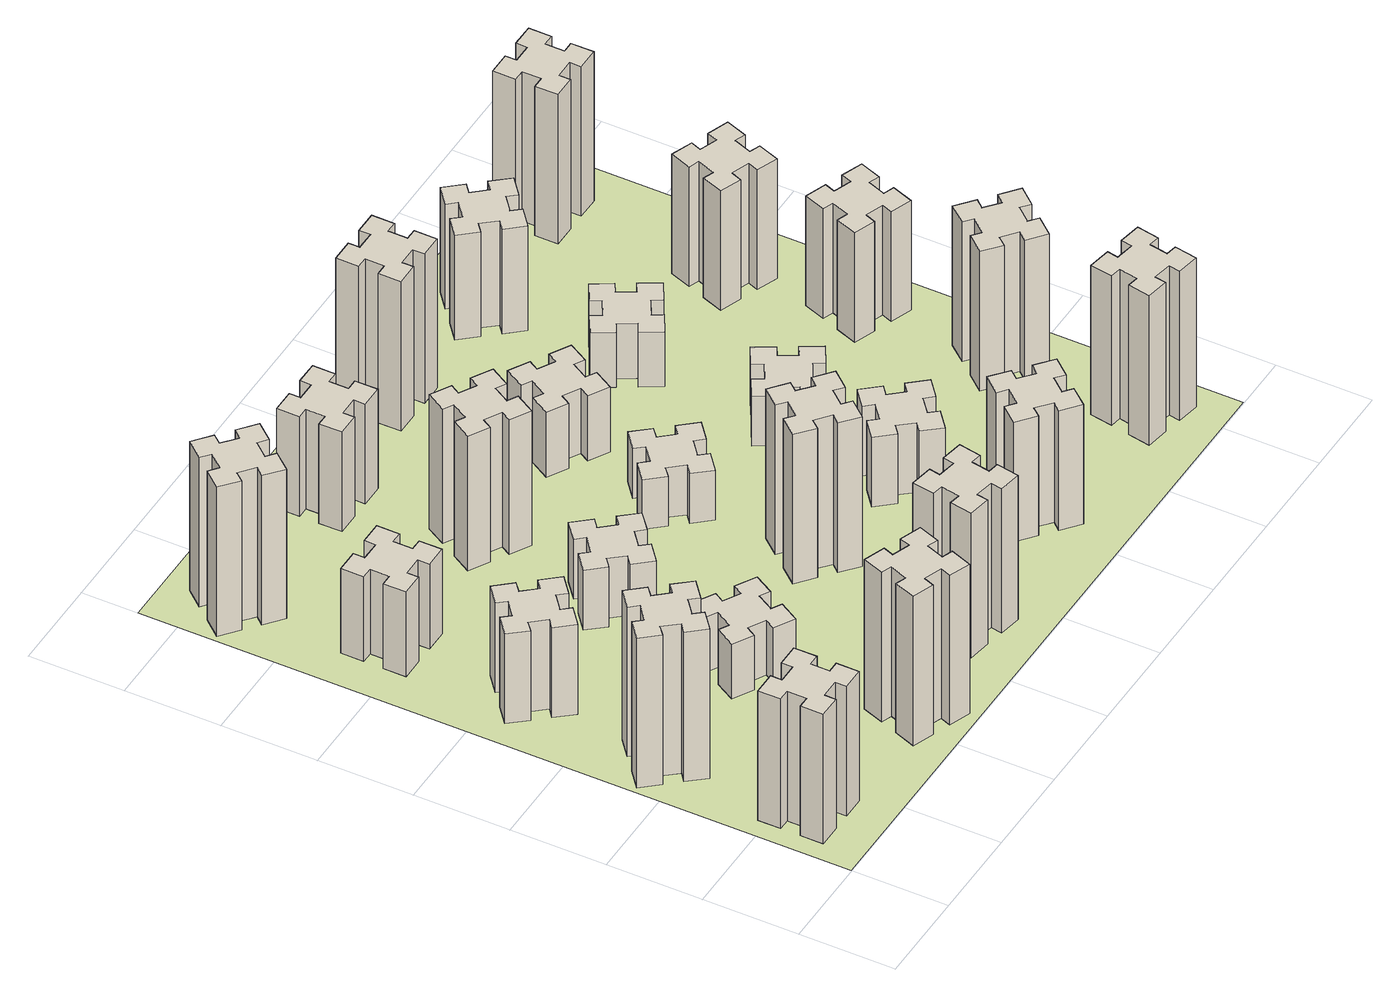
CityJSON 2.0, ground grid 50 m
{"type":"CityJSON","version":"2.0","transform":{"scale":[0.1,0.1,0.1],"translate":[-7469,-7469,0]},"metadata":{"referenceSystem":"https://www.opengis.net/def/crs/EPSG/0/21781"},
"CityObjects":{
"building1":{"type":"Building","attributes":{"class":"1000","function":"1000","usage":"1000","yearOfConstruction":2016,"roofType":"1000","measuredHeight":78,"storeysAboveGround":30,"storeysBelowGround":0},"geometry":[{"type":"Solid","lod":"1","boundaries":[[[[0,1,2,3,4,5,6,7,8,9,10,11,12,13,14,15,16,17,18,19]],[[17,16,20,21]],[[16,15,22,20]],[[15,14,23,22]],[[14,13,24,23]],[[13,12,25,24]],[[12,11,26,25]],[[11,10,27,26]],[[10,9,28,27]],[[9,8,29,28]],[[8,7,30,29]],[[7,6,31,30]],[[6,5,32,31]],[[5,4,33,32]],[[4,3,34,33]],[[3,2,35,34]],[[2,1,36,35]],[[1,0,37,36]],[[0,19,38,37]],[[19,18,39,38]],[[18,17,21,39]],[[24,25,26,27,28,29,30,31,32,33,34,35,36,37,38,39,21,20,22,23]]]]}]},
"building2":{"type":"Building","attributes":{"class":"1000","function":"1000","usage":"1000","yearOfConstruction":2016,"roofType":"1000","measuredHeight":90,"storeysAboveGround":30,"storeysBelowGround":0},"geometry":[{"type":"Solid","lod":"1","boundaries":[[[[40,41,42,43,44,45,46,47,48,49,50,51,52,53,54,55,56,57,58,59]],[[57,56,60,61]],[[56,55,62,60]],[[55,54,63,62]],[[54,53,64,63]],[[53,52,65,64]],[[52,51,66,65]],[[51,50,67,66]],[[50,49,68,67]],[[49,48,69,68]],[[48,47,70,69]],[[47,46,71,70]],[[46,45,72,71]],[[45,44,73,72]],[[44,43,74,73]],[[43,42,75,74]],[[42,41,76,75]],[[41,40,77,76]],[[40,59,78,77]],[[59,58,79,78]],[[58,57,61,79]],[[64,65,66,67,68,69,70,71,72,73,74,75,76,77,78,79,61,60,62,63]]]]}]},
"building3":{"type":"Building","attributes":{"class":"1000","function":"1000","usage":"1000","yearOfConstruction":2016,"roofType":"1000","measuredHeight":54,"storeysAboveGround":30,"storeysBelowGround":0},"geometry":[{"type":"Solid","lod":"1","boundaries":[[[[80,81,82,83,84,85,86,87,88,89,90,91,92,93,94,95,96,97,98,99]],[[97,96,100,101]],[[96,95,102,100]],[[95,94,103,102]],[[94,93,104,103]],[[93,92,105,104]],[[92,91,106,105]],[[91,90,107,106]],[[90,89,108,107]],[[89,88,109,108]],[[88,87,110,109]],[[87,86,111,110]],[[86,85,112,111]],[[85,84,113,112]],[[84,83,114,113]],[[83,82,115,114]],[[82,81,116,115]],[[81,80,117,116]],[[80,99,118,117]],[[99,98,119,118]],[[98,97,101,119]],[[104,105,106,107,108,109,110,111,112,113,114,115,116,117,118,119,101,100,102,103]]]]}]},
"building4":{"type":"Building","attributes":{"class":"1000","function":"1000","usage":"1000","yearOfConstruction":2016,"roofType":"1000","measuredHeight":51,"storeysAboveGround":30,"storeysBelowGround":0},"geometry":[{"type":"Solid","lod":"1","boundaries":[[[[120,121,122,123,124,125,126,127,128,129,130,131,132,133,134,135,136,137,138,139]],[[137,136,140,141]],[[136,135,142,140]],[[135,134,143,142]],[[134,133,144,143]],[[133,132,145,144]],[[132,131,146,145]],[[131,130,147,146]],[[130,129,148,147]],[[129,128,149,148]],[[128,127,150,149]],[[127,126,151,150]],[[126,125,152,151]],[[125,124,153,152]],[[124,123,154,153]],[[123,122,155,154]],[[122,121,156,155]],[[121,120,157,156]],[[120,139,158,157]],[[139,138,159,158]],[[138,137,141,159]],[[144,145,146,147,148,149,150,151,152,153,154,155,156,157,158,159,141,140,142,143]]]]}]},
"building5":{"type":"Building","attributes":{"class":"1000","function":"1000","usage":"1000","yearOfConstruction":2016,"roofType":"1000","measuredHeight":90,"storeysAboveGround":30,"storeysBelowGround":0},"geometry":[{"type":"Solid","lod":"1","boundaries":[[[[160,161,162,163,164,165,166,167,168,169,170,171,172,173,174,175,176,177,178,179]],[[177,176,180,181]],[[176,175,182,180]],[[175,174,183,182]],[[174,173,184,183]],[[173,172,185,184]],[[172,171,186,185]],[[171,170,187,186]],[[170,169,188,187]],[[169,168,189,188]],[[168,167,190,189]],[[167,166,191,190]],[[166,165,192,191]],[[165,164,193,192]],[[164,163,194,193]],[[163,162,195,194]],[[162,161,196,195]],[[161,160,197,196]],[[160,179,198,197]],[[179,178,199,198]],[[178,177,181,199]],[[184,185,186,187,188,189,190,191,192,193,194,195,196,197,198,199,181,180,182,183]]]]}]},
"building6":{"type":"Building","attributes":{"class":"1000","function":"1000","usage":"1000","yearOfConstruction":2016,"roofType":"1000","measuredHeight":90,"storeysAboveGround":30,"storeysBelowGround":0},"geometry":[{"type":"Solid","lod":"1","boundaries":[[[[200,201,202,203,204,205,206,207,208,209,210,211,212,213,214,215,216,217,218,219]],[[217,216,220,221]],[[216,215,222,220]],[[215,214,223,222]],[[214,213,224,223]],[[213,212,225,224]],[[212,211,226,225]],[[211,210,227,226]],[[210,209,228,227]],[[209,208,229,228]],[[208,207,230,229]],[[207,206,231,230]],[[206,205,232,231]],[[205,204,233,232]],[[204,203,234,233]],[[203,202,235,234]],[[202,201,236,235]],[[201,200,237,236]],[[200,219,238,237]],[[219,218,239,238]],[[218,217,221,239]],[[224,225,226,227,228,229,230,231,232,233,234,235,236,237,238,239,221,220,222,223]]]]}]},
"building7":{"type":"Building","attributes":{"class":"1000","function":"1000","usage":"1000","yearOfConstruction":2016,"roofType":"1000","measuredHeight":33,"storeysAboveGround":30,"storeysBelowGround":0},"geometry":[{"type":"Solid","lod":"1","boundaries":[[[[240,241,242,243,244,245,246,247,248,249,250,251,252,253,254,255,256,257,258,259]],[[257,256,260,261]],[[256,255,262,260]],[[255,254,263,262]],[[254,253,264,263]],[[253,252,265,264]],[[252,251,266,265]],[[251,250,267,266]],[[250,249,268,267]],[[249,248,269,268]],[[248,247,270,269]],[[247,246,271,270]],[[246,245,272,271]],[[245,244,273,272]],[[244,243,274,273]],[[243,242,275,274]],[[242,241,276,275]],[[241,240,277,276]],[[240,259,278,277]],[[259,258,279,278]],[[258,257,261,279]],[[264,265,266,267,268,269,270,271,272,273,274,275,276,277,278,279,261,260,262,263]]]]}]},
"building8":{"type":"Building","attributes":{"class":"1000","function":"1000","usage":"1000","yearOfConstruction":2016,"roofType":"1000","measuredHeight":36,"storeysAboveGround":30,"storeysBelowGround":0},"geometry":[{"type":"Solid","lod":"1","boundaries":[[[[280,281,282,283,284,285,286,287,288,289,290,291,292,293,294,295,296,297,298,299]],[[297,296,300,301]],[[296,295,302,300]],[[295,294,303,302]],[[294,293,304,303]],[[293,292,305,304]],[[292,291,306,305]],[[291,290,307,306]],[[290,289,308,307]],[[289,288,309,308]],[[288,287,310,309]],[[287,286,311,310]],[[286,285,312,311]],[[285,284,313,312]],[[284,283,314,313]],[[283,282,315,314]],[[282,281,316,315]],[[281,280,317,316]],[[280,299,318,317]],[[299,298,319,318]],[[298,297,301,319]],[[304,305,306,307,308,309,310,311,312,313,314,315,316,317,318,319,301,300,302,303]]]]}]},
"building9":{"type":"Building","attributes":{"class":"1000","function":"1000","usage":"1000","yearOfConstruction":2016,"roofType":"1000","measuredHeight":87,"storeysAboveGround":30,"storeysBelowGround":0},"geometry":[{"type":"Solid","lod":"1","boundaries":[[[[320,321,322,323,324,325,326,327,328,329,330,331,332,333,334,335,336,337,338,339]],[[337,336,340,341]],[[336,335,342,340]],[[335,334,343,342]],[[334,333,344,343]],[[333,332,345,344]],[[332,331,346,345]],[[331,330,347,346]],[[330,329,348,347]],[[329,328,349,348]],[[328,327,350,349]],[[327,326,351,350]],[[326,325,352,351]],[[325,324,353,352]],[[324,323,354,353]],[[323,322,355,354]],[[322,321,356,355]],[[321,320,357,356]],[[320,339,358,357]],[[339,338,359,358]],[[338,337,341,359]],[[344,345,346,347,348,349,350,351,352,353,354,355,356,357,358,359,341,340,342,343]]]]}]},
"building10":{"type":"Building","attributes":{"class":"1000","function":"1000","usage":"1000","yearOfConstruction":2016,"roofType":"1000","measuredHeight":81,"storeysAboveGround":30,"storeysBelowGround":0},"geometry":[{"type":"Solid","lod":"1","boundaries":[[[[360,361,362,363,364,365,366,367,368,369,370,371,372,373,374,375,376,377,378,379]],[[377,376,380,381]],[[376,375,382,380]],[[375,374,383,382]],[[374,373,384,383]],[[373,372,385,384]],[[372,371,386,385]],[[371,370,387,386]],[[370,369,388,387]],[[369,368,389,388]],[[368,367,390,389]],[[367,366,391,390]],[[366,365,392,391]],[[365,364,393,392]],[[364,363,394,393]],[[363,362,395,394]],[[362,361,396,395]],[[361,360,397,396]],[[360,379,398,397]],[[379,378,399,398]],[[378,377,381,399]],[[384,385,386,387,388,389,390,391,392,393,394,395,396,397,398,399,381,380,382,383]]]]}]},
"building11":{"type":"Building","attributes":{"class":"1000","function":"1000","usage":"1000","yearOfConstruction":2016,"roofType":"1000","measuredHeight":60,"storeysAboveGround":30,"storeysBelowGround":0},"geometry":[{"type":"Solid","lod":"1","boundaries":[[[[400,401,402,403,404,405,406,407,408,409,410,411,412,413,414,415,416,417,418,419]],[[417,416,420,421]],[[416,415,422,420]],[[415,414,423,422]],[[414,413,424,423]],[[413,412,425,424]],[[412,411,426,425]],[[411,410,427,426]],[[410,409,428,427]],[[409,408,429,428]],[[408,407,430,429]],[[407,406,431,430]],[[406,405,432,431]],[[405,404,433,432]],[[404,403,434,433]],[[403,402,435,434]],[[402,401,436,435]],[[401,400,437,436]],[[400,419,438,437]],[[419,418,439,438]],[[418,417,421,439]],[[424,425,426,427,428,429,430,431,432,433,434,435,436,437,438,439,421,420,422,423]]]]}]},
"building12":{"type":"Building","attributes":{"class":"1000","function":"1000","usage":"1000","yearOfConstruction":2016,"roofType":"1000","measuredHeight":90,"storeysAboveGround":30,"storeysBelowGround":0},"geometry":[{"type":"Solid","lod":"1","boundaries":[[[[440,441,442,443,444,445,446,447,448,449,450,451,452,453,454,455,456,457,458,459]],[[457,456,460,461]],[[456,455,462,460]],[[455,454,463,462]],[[454,453,464,463]],[[453,452,465,464]],[[452,451,466,465]],[[451,450,467,466]],[[450,449,468,467]],[[449,448,469,468]],[[448,447,470,469]],[[447,446,471,470]],[[446,445,472,471]],[[445,444,473,472]],[[444,443,474,473]],[[443,442,475,474]],[[442,441,476,475]],[[441,440,477,476]],[[440,459,478,477]],[[459,458,479,478]],[[458,457,461,479]],[[464,465,466,467,468,469,470,471,472,473,474,475,476,477,478,479,461,460,462,463]]]]}]},
"building13":{"type":"Building","attributes":{"class":"1000","function":"1000","usage":"1000","yearOfConstruction":2016,"roofType":"1000","measuredHeight":30,"storeysAboveGround":30,"storeysBelowGround":0},"geometry":[{"type":"Solid","lod":"1","boundaries":[[[[480,481,482,483,484,485,486,487,488,489,490,491,492,493,494,495,496,497,498,499]],[[497,496,500,501]],[[496,495,502,500]],[[495,494,503,502]],[[494,493,504,503]],[[493,492,505,504]],[[492,491,506,505]],[[491,490,507,506]],[[490,489,508,507]],[[489,488,509,508]],[[488,487,510,509]],[[487,486,511,510]],[[486,485,512,511]],[[485,484,513,512]],[[484,483,514,513]],[[483,482,515,514]],[[482,481,516,515]],[[481,480,517,516]],[[480,499,518,517]],[[499,498,519,518]],[[498,497,501,519]],[[504,505,506,507,508,509,510,511,512,513,514,515,516,517,518,519,501,500,502,503]]]]}]},
"building14":{"type":"Building","attributes":{"class":"1000","function":"1000","usage":"1000","yearOfConstruction":2016,"roofType":"1000","measuredHeight":39,"storeysAboveGround":30,"storeysBelowGround":0},"geometry":[{"type":"Solid","lod":"1","boundaries":[[[[520,521,522,523,524,525,526,527,528,529,530,531,532,533,534,535,536,537,538,539]],[[537,536,540,541]],[[536,535,542,540]],[[535,534,543,542]],[[534,533,544,543]],[[533,532,545,544]],[[532,531,546,545]],[[531,530,547,546]],[[530,529,548,547]],[[529,528,549,548]],[[528,527,550,549]],[[527,526,551,550]],[[526,525,552,551]],[[525,524,553,552]],[[524,523,554,553]],[[523,522,555,554]],[[522,521,556,555]],[[521,520,557,556]],[[520,539,558,557]],[[539,538,559,558]],[[538,537,541,559]],[[544,545,546,547,548,549,550,551,552,553,554,555,556,557,558,559,541,540,542,543]]]]}]},
"building15":{"type":"Building","attributes":{"class":"1000","function":"1000","usage":"1000","yearOfConstruction":2016,"roofType":"1000","measuredHeight":72,"storeysAboveGround":30,"storeysBelowGround":0},"geometry":[{"type":"Solid","lod":"1","boundaries":[[[[560,561,562,563,564,565,566,567,568,569,570,571,572,573,574,575,576,577,578,579]],[[577,576,580,581]],[[576,575,582,580]],[[575,574,583,582]],[[574,573,584,583]],[[573,572,585,584]],[[572,571,586,585]],[[571,570,587,586]],[[570,569,588,587]],[[569,568,589,588]],[[568,567,590,589]],[[567,566,591,590]],[[566,565,592,591]],[[565,564,593,592]],[[564,563,594,593]],[[563,562,595,594]],[[562,561,596,595]],[[561,560,597,596]],[[560,579,598,597]],[[579,578,599,598]],[[578,577,581,599]],[[584,585,586,587,588,589,590,591,592,593,594,595,596,597,598,599,581,580,582,583]]]]}]},
"building16":{"type":"Building","attributes":{"class":"1000","function":"1000","usage":"1000","yearOfConstruction":2016,"roofType":"1000","measuredHeight":42,"storeysAboveGround":30,"storeysBelowGround":0},"geometry":[{"type":"Solid","lod":"1","boundaries":[[[[600,601,602,603,604,605,606,607,608,609,610,611,612,613,614,615,616,617,618,619]],[[617,616,620,621]],[[616,615,622,620]],[[615,614,623,622]],[[614,613,624,623]],[[613,612,625,624]],[[612,611,626,625]],[[611,610,627,626]],[[610,609,628,627]],[[609,608,629,628]],[[608,607,630,629]],[[607,606,631,630]],[[606,605,632,631]],[[605,604,633,632]],[[604,603,634,633]],[[603,602,635,634]],[[602,601,636,635]],[[601,600,637,636]],[[600,619,638,637]],[[619,618,639,638]],[[618,617,621,639]],[[624,625,626,627,628,629,630,631,632,633,634,635,636,637,638,639,621,620,622,623]]]]}]},
"building17":{"type":"Building","attributes":{"class":"1000","function":"1000","usage":"1000","yearOfConstruction":2016,"roofType":"1000","measuredHeight":90,"storeysAboveGround":30,"storeysBelowGround":0},"geometry":[{"type":"Solid","lod":"1","boundaries":[[[[640,641,642,643,644,645,646,647,648,649,650,651,652,653,654,655,656,657,658,659]],[[657,656,660,661]],[[656,655,662,660]],[[655,654,663,662]],[[654,653,664,663]],[[653,652,665,664]],[[652,651,666,665]],[[651,650,667,666]],[[650,649,668,667]],[[649,648,669,668]],[[648,647,670,669]],[[647,646,671,670]],[[646,645,672,671]],[[645,644,673,672]],[[644,643,674,673]],[[643,642,675,674]],[[642,641,676,675]],[[641,640,677,676]],[[640,659,678,677]],[[659,658,679,678]],[[658,657,661,679]],[[664,665,666,667,668,669,670,671,672,673,674,675,676,677,678,679,661,660,662,663]]]]}]},
"building18":{"type":"Building","attributes":{"class":"1000","function":"1000","usage":"1000","yearOfConstruction":2016,"roofType":"1000","measuredHeight":30,"storeysAboveGround":30,"storeysBelowGround":0},"geometry":[{"type":"Solid","lod":"1","boundaries":[[[[680,681,682,683,684,685,686,687,688,689,690,691,692,693,694,695,696,697,698,699]],[[697,696,700,701]],[[696,695,702,700]],[[695,694,703,702]],[[694,693,704,703]],[[693,692,705,704]],[[692,691,706,705]],[[691,690,707,706]],[[690,689,708,707]],[[689,688,709,708]],[[688,687,710,709]],[[687,686,711,710]],[[686,685,712,711]],[[685,684,713,712]],[[684,683,714,713]],[[683,682,715,714]],[[682,681,716,715]],[[681,680,717,716]],[[680,699,718,717]],[[699,698,719,718]],[[698,697,701,719]],[[704,705,706,707,708,709,710,711,712,713,714,715,716,717,718,719,701,700,702,703]]]]}]},
"building19":{"type":"Building","attributes":{"class":"1000","function":"1000","usage":"1000","yearOfConstruction":2016,"roofType":"1000","measuredHeight":33,"storeysAboveGround":30,"storeysBelowGround":0},"geometry":[{"type":"Solid","lod":"1","boundaries":[[[[720,721,722,723,724,725,726,727,728,729,730,731,732,733,734,735,736,737,738,739]],[[737,736,740,741]],[[736,735,742,740]],[[735,734,743,742]],[[734,733,744,743]],[[733,732,745,744]],[[732,731,746,745]],[[731,730,747,746]],[[730,729,748,747]],[[729,728,749,748]],[[728,727,750,749]],[[727,726,751,750]],[[726,725,752,751]],[[725,724,753,752]],[[724,723,754,753]],[[723,722,755,754]],[[722,721,756,755]],[[721,720,757,756]],[[720,739,758,757]],[[739,738,759,758]],[[738,737,741,759]],[[744,745,746,747,748,749,750,751,752,753,754,755,756,757,758,759,741,740,742,743]]]]}]},
"building20":{"type":"Building","attributes":{"class":"1000","function":"1000","usage":"1000","yearOfConstruction":2016,"roofType":"1000","measuredHeight":90,"storeysAboveGround":30,"storeysBelowGround":0},"geometry":[{"type":"Solid","lod":"1","boundaries":[[[[760,761,762,763,764,765,766,767,768,769,770,771,772,773,774,775,776,777,778,779]],[[777,776,780,781]],[[776,775,782,780]],[[775,774,783,782]],[[774,773,784,783]],[[773,772,785,784]],[[772,771,786,785]],[[771,770,787,786]],[[770,769,788,787]],[[769,768,789,788]],[[768,767,790,789]],[[767,766,791,790]],[[766,765,792,791]],[[765,764,793,792]],[[764,763,794,793]],[[763,762,795,794]],[[762,761,796,795]],[[761,760,797,796]],[[760,779,798,797]],[[779,778,799,798]],[[778,777,781,799]],[[784,785,786,787,788,789,790,791,792,793,794,795,796,797,798,799,781,780,782,783]]]]}]},
"building21":{"type":"Building","attributes":{"class":"1000","function":"1000","usage":"1000","yearOfConstruction":2016,"roofType":"1000","measuredHeight":63,"storeysAboveGround":30,"storeysBelowGround":0},"geometry":[{"type":"Solid","lod":"1","boundaries":[[[[800,801,802,803,804,805,806,807,808,809,810,811,812,813,814,815,816,817,818,819]],[[817,816,820,821]],[[816,815,822,820]],[[815,814,823,822]],[[814,813,824,823]],[[813,812,825,824]],[[812,811,826,825]],[[811,810,827,826]],[[810,809,828,827]],[[809,808,829,828]],[[808,807,830,829]],[[807,806,831,830]],[[806,805,832,831]],[[805,804,833,832]],[[804,803,834,833]],[[803,802,835,834]],[[802,801,836,835]],[[801,800,837,836]],[[800,819,838,837]],[[819,818,839,838]],[[818,817,821,839]],[[824,825,826,827,828,829,830,831,832,833,834,835,836,837,838,839,821,820,822,823]]]]}]},
"building22":{"type":"Building","attributes":{"class":"1000","function":"1000","usage":"1000","yearOfConstruction":2016,"roofType":"1000","measuredHeight":84,"storeysAboveGround":30,"storeysBelowGround":0},"geometry":[{"type":"Solid","lod":"1","boundaries":[[[[840,841,842,843,844,845,846,847,848,849,850,851,852,853,854,855,856,857,858,859]],[[857,856,860,861]],[[856,855,862,860]],[[855,854,863,862]],[[854,853,864,863]],[[853,852,865,864]],[[852,851,866,865]],[[851,850,867,866]],[[850,849,868,867]],[[849,848,869,868]],[[848,847,870,869]],[[847,846,871,870]],[[846,845,872,871]],[[845,844,873,872]],[[844,843,874,873]],[[843,842,875,874]],[[842,841,876,875]],[[841,840,877,876]],[[840,859,878,877]],[[859,858,879,878]],[[858,857,861,879]],[[864,865,866,867,868,869,870,871,872,873,874,875,876,877,878,879,861,860,862,863]]]]}]},
"building23":{"type":"Building","attributes":{"class":"1000","function":"1000","usage":"1000","yearOfConstruction":2016,"roofType":"1000","measuredHeight":66,"storeysAboveGround":30,"storeysBelowGround":0},"geometry":[{"type":"Solid","lod":"1","boundaries":[[[[880,881,882,883,884,885,886,887,888,889,890,891,892,893,894,895,896,897,898,899]],[[897,896,900,901]],[[896,895,902,900]],[[895,894,903,902]],[[894,893,904,903]],[[893,892,905,904]],[[892,891,906,905]],[[891,890,907,906]],[[890,889,908,907]],[[889,888,909,908]],[[888,887,910,909]],[[887,886,911,910]],[[886,885,912,911]],[[885,884,913,912]],[[884,883,914,913]],[[883,882,915,914]],[[882,881,916,915]],[[881,880,917,916]],[[880,899,918,917]],[[899,898,919,918]],[[898,897,901,919]],[[904,905,906,907,908,909,910,911,912,913,914,915,916,917,918,919,901,900,902,903]]]]}]},
"building24":{"type":"Building","attributes":{"class":"1000","function":"1000","usage":"1000","yearOfConstruction":2016,"roofType":"1000","measuredHeight":72,"storeysAboveGround":30,"storeysBelowGround":0},"geometry":[{"type":"Solid","lod":"1","boundaries":[[[[920,921,922,923,924,925,926,927,928,929,930,931,932,933,934,935,936,937,938,939]],[[937,936,940,941]],[[936,935,942,940]],[[935,934,943,942]],[[934,933,944,943]],[[933,932,945,944]],[[932,931,946,945]],[[931,930,947,946]],[[930,929,948,947]],[[929,928,949,948]],[[928,927,950,949]],[[927,926,951,950]],[[926,925,952,951]],[[925,924,953,952]],[[924,923,954,953]],[[923,922,955,954]],[[922,921,956,955]],[[921,920,957,956]],[[920,939,958,957]],[[939,938,959,958]],[[938,937,941,959]],[[944,945,946,947,948,949,950,951,952,953,954,955,956,957,958,959,941,940,942,943]]]]}]},
"building25":{"type":"Building","attributes":{"class":"1000","function":"1000","usage":"1000","yearOfConstruction":2016,"roofType":"1000","measuredHeight":90,"storeysAboveGround":30,"storeysBelowGround":0},"geometry":[{"type":"Solid","lod":"1","boundaries":[[[[960,961,962,963,964,965,966,967,968,969,970,971,972,973,974,975,976,977,978,979]],[[977,976,980,981]],[[976,975,982,980]],[[975,974,983,982]],[[974,973,984,983]],[[973,972,985,984]],[[972,971,986,985]],[[971,970,987,986]],[[970,969,988,987]],[[969,968,989,988]],[[968,967,990,989]],[[967,966,991,990]],[[966,965,992,991]],[[965,964,993,992]],[[964,963,994,993]],[[963,962,995,994]],[[962,961,996,995]],[[961,960,997,996]],[[960,979,998,997]],[[979,978,999,998]],[[978,977,981,999]],[[984,985,986,987,988,989,990,991,992,993,994,995,996,997,998,999,981,980,982,983]]]]}]},
"landuse1":{"type":"LandUse","attributes":{"name":"plot1","function":"1010"},"geometry":[{"type":"MultiSurface","lod":"1","boundaries":[[[1000,1001,1002,1003]]]}]}
},
"vertices":[
[165,425,0],[165,325,0],[105,325,0],[105,205,0],[225,205,0],[225,265,0],[325,265,0],[325,205,0],[445,205,0],[445,325,0],[385,325,0],[385,425,0],[445,425,0],[445,545,0],[325,545,0],[325,485,0],[225,485,0],[225,545,0],[105,545,0],[105,425,0],[225,485,780],[225,545,780],[325,485,780],[325,545,780],[445,545,780],[445,425,780],[385,425,780],[385,325,780],[445,325,780],[445,205,780],[325,205,780],[325,265,780],[225,265,780],[225,205,780],[105,205,780],[105,325,780],[165,325,780],[165,425,780],[105,425,780],[105,545,780],
[392,1148,0],[327,1224,0],[373,1263,0],[296,1355,0],[204,1278,0],[243,1232,0],[166,1167,0],[128,1213,0],[36,1136,0],[113,1044,0],[159,1083,0],[223,1006,0],[177,968,0],[254,876,0],[346,953,0],[308,999,0],[384,1063,0],[423,1017,0],[515,1094,0],[438,1186,0],[384,1063,900],[423,1017,900],[308,999,900],[346,953,900],[254,876,900],[177,968,900],[223,1006,900],[159,1083,900],[113,1044,900],[36,1136,900],[128,1213,900],[166,1167,900],[243,1232,900],[204,1278,900],[296,1355,900],[373,1263,900],[327,1224,900],[392,1148,900],[438,1186,900],[515,1094,900],
[492,1888,0],[427,1964,0],[473,2003,0],[396,2095,0],[304,2018,0],[343,1972,0],[266,1907,0],[228,1953,0],[136,1876,0],[213,1784,0],[259,1823,0],[323,1746,0],[277,1708,0],[354,1616,0],[446,1693,0],[408,1739,0],[484,1803,0],[523,1757,0],[615,1834,0],[538,1926,0],[484,1803,540],[523,1757,540],[408,1739,540],[446,1693,540],[354,1616,540],[277,1708,540],[323,1746,540],[259,1823,540],[213,1784,540],[136,1876,540],[228,1953,540],[266,1907,540],[343,1972,540],[304,2018,540],[396,2095,540],[473,2003,540],[427,1964,540],[492,1888,540],[538,1926,540],[615,1834,540],
[485,2545,0],[485,2645,0],[545,2645,0],[545,2765,0],[425,2765,0],[425,2705,0],[325,2705,0],[325,2765,0],[205,2765,0],[205,2645,0],[265,2645,0],[265,2545,0],[205,2545,0],[205,2425,0],[325,2425,0],[325,2485,0],[425,2485,0],[425,2425,0],[545,2425,0],[545,2545,0],[425,2485,510],[425,2425,510],[325,2485,510],[325,2425,510],[205,2425,510],[205,2545,510],[265,2545,510],[265,2645,510],[205,2645,510],[205,2765,510],[325,2765,510],[325,2705,510],[425,2705,510],[425,2765,510],[545,2765,510],[545,2645,510],[485,2645,510],[485,2545,510],[545,2545,510],[545,2425,510],
[1029,360,0],[995,266,0],[939,287,0],[897,174,0],[1010,133,0],[1031,189,0],[1125,155,0],[1104,99,0],[1217,57,0],[1258,170,0],[1202,191,0],[1236,285,0],[1292,264,0],[1333,377,0],[1220,418,0],[1200,362,0],[1106,396,0],[1127,452,0],[1014,493,0],[973,380,0],[1106,396,900],[1127,452,900],[1200,362,900],[1220,418,900],[1333,377,900],[1292,264,900],[1236,285,900],[1202,191,900],[1258,170,900],[1217,57,900],[1104,99,900],[1125,155,900],[1031,189,900],[1010,133,900],[897,174,900],[939,287,900],[995,266,900],[1029,360,900],[973,380,900],[1014,493,900],
[384,3387,0],[308,3452,0],[346,3498,0],[254,3575,0],[177,3483,0],[223,3444,0],[159,3368,0],[113,3406,0],[36,3314,0],[128,3237,0],[166,3283,0],[243,3219,0],[204,3173,0],[296,3096,0],[373,3188,0],[327,3226,0],[392,3303,0],[438,3264,0],[515,3356,0],[423,3433,0],[392,3303,900],[438,3264,900],[327,3226,900],[373,3188,900],[296,3096,900],[204,3173,900],[243,3219,900],[166,3283,900],[128,3237,900],[36,3314,900],[113,3406,900],[159,3368,900],[223,3444,900],[177,3483,900],[254,3575,900],[346,3498,900],[308,3452,900],[384,3387,900],[423,3433,900],[515,3356,900],
[1086,1017,0],[1136,1104,0],[1188,1074,0],[1248,1178,0],[1144,1238,0],[1114,1186,0],[1027,1236,0],[1057,1288,0],[953,1348,0],[893,1244,0],[945,1214,0],[895,1127,0],[843,1157,0],[783,1053,0],[887,993,0],[917,1045,0],[1004,995,0],[974,943,0],[1078,883,0],[1138,987,0],[1004,995,330],[974,943,330],[917,1045,330],[887,993,330],[783,1053,330],[843,1157,330],[895,1127,330],[945,1214,330],[893,1244,330],[953,1348,330],[1057,1288,330],[1027,1236,330],[1114,1186,330],[1144,1238,330],[1248,1178,330],[1188,1074,330],[1136,1104,330],[1086,1017,330],[1138,987,330],[1078,883,330],
[1083,1972,0],[1006,1907,0],[968,1953,0],[876,1876,0],[953,1784,0],[999,1823,0],[1063,1746,0],[1017,1708,0],[1094,1616,0],[1186,1693,0],[1148,1739,0],[1224,1803,0],[1263,1757,0],[1355,1834,0],[1278,1926,0],[1232,1888,0],[1167,1964,0],[1213,2003,0],[1136,2095,0],[1044,2018,0],[1167,1964,360],[1213,2003,360],[1232,1888,360],[1278,1926,360],[1355,1834,360],[1263,1757,360],[1224,1803,360],[1148,1739,360],[1186,1693,360],[1094,1616,360],[1017,1708,360],[1063,1746,360],[999,1823,360],[953,1784,360],[876,1876,360],[968,1953,360],[1006,1907,360],[1083,1972,360],[1044,2018,360],[1136,2095,360],
[1656,444,0],[1638,345,0],[1579,356,0],[1558,237,0],[1677,217,0],[1687,276,0],[1785,258,0],[1775,199,0],[1893,178,0],[1914,297,0],[1855,307,0],[1872,405,0],[1931,395,0],[1952,513,0],[1834,534,0],[1824,475,0],[1725,492,0],[1736,551,0],[1617,572,0],[1597,454,0],[1725,492,870],[1736,551,870],[1824,475,870],[1834,534,870],[1952,513,870],[1931,395,870],[1872,405,870],[1855,307,870],[1914,297,870],[1893,178,870],[1775,199,870],[1785,258,870],[1687,276,870],[1677,217,870],[1558,237,870],[1579,356,870],[1638,345,870],[1656,444,870],[1597,454,870],[1617,572,870],
[1314,2666,0],[1227,2716,0],[1257,2768,0],[1153,2828,0],[1093,2724,0],[1145,2694,0],[1095,2607,0],[1043,2637,0],[983,2533,0],[1087,2473,0],[1117,2525,0],[1204,2475,0],[1174,2423,0],[1278,2363,0],[1338,2467,0],[1286,2497,0],[1336,2584,0],[1388,2554,0],[1448,2658,0],[1344,2718,0],[1336,2584,810],[1388,2554,810],[1286,2497,810],[1338,2467,810],[1278,2363,810],[1174,2423,810],[1204,2475,810],[1117,2525,810],[1087,2473,810],[983,2533,810],[1043,2637,810],[1095,2607,810],[1145,2694,810],[1093,2724,810],[1153,2828,810],[1257,2768,810],[1227,2716,810],[1314,2666,810],[1344,2718,810],[1448,2658,810],
[1065,3225,0],[1165,3225,0],[1165,3165,0],[1285,3165,0],[1285,3285,0],[1225,3285,0],[1225,3385,0],[1285,3385,0],[1285,3505,0],[1165,3505,0],[1165,3445,0],[1065,3445,0],[1065,3505,0],[945,3505,0],[945,3385,0],[1005,3385,0],[1005,3285,0],[945,3285,0],[945,3165,0],[1065,3165,0],[1005,3285,600],[945,3285,600],[1005,3385,600],[945,3385,600],[945,3505,600],[1065,3505,600],[1065,3445,600],[1165,3445,600],[1165,3505,600],[1285,3505,600],[1285,3385,600],[1225,3385,600],[1225,3285,600],[1285,3285,600],[1285,3165,600],[1165,3165,600],[1165,3225,600],[1065,3225,600],[1065,3165,600],[945,3165,600],
[1803,1324,0],[1739,1248,0],[1693,1286,0],[1616,1194,0],[1708,1117,0],[1746,1163,0],[1823,1099,0],[1784,1053,0],[1876,976,0],[1953,1068,0],[1907,1106,0],[1972,1183,0],[2018,1144,0],[2095,1236,0],[2003,1313,0],[1964,1267,0],[1888,1332,0],[1926,1378,0],[1834,1455,0],[1757,1363,0],[1888,1332,900],[1926,1378,900],[1964,1267,900],[2003,1313,900],[2095,1236,900],[2018,1144,900],[1972,1183,900],[1907,1106,900],[1953,1068,900],[1876,976,900],[1784,1053,900],[1823,1099,900],[1746,1163,900],[1708,1117,900],[1616,1194,900],[1693,1286,900],[1739,1248,900],[1803,1324,900],[1757,1363,900],[1834,1455,900],
[1972,1988,0],[1907,2064,0],[1953,2103,0],[1876,2195,0],[1784,2118,0],[1823,2072,0],[1746,2007,0],[1708,2053,0],[1616,1976,0],[1693,1884,0],[1739,1923,0],[1803,1846,0],[1757,1808,0],[1834,1716,0],[1926,1793,0],[1888,1839,0],[1964,1903,0],[2003,1857,0],[2095,1934,0],[2018,2026,0],[1964,1903,300],[2003,1857,300],[1888,1839,300],[1926,1793,300],[1834,1716,300],[1757,1808,300],[1803,1846,300],[1739,1923,300],[1693,1884,300],[1616,1976,300],[1708,2053,300],[1746,2007,300],[1823,2072,300],[1784,2118,300],[1876,2195,300],[1953,2103,300],[1907,2064,300],[1972,1988,300],[2018,2026,300],[2095,1934,300],
[2026,2497,0],[2076,2584,0],[2128,2554,0],[2188,2658,0],[2084,2718,0],[2054,2666,0],[1967,2716,0],[1997,2768,0],[1893,2828,0],[1833,2724,0],[1885,2694,0],[1835,2607,0],[1783,2637,0],[1723,2533,0],[1827,2473,0],[1857,2525,0],[1944,2475,0],[1914,2423,0],[2018,2363,0],[2078,2467,0],[1944,2475,390],[1914,2423,390],[1857,2525,390],[1827,2473,390],[1723,2533,390],[1783,2637,390],[1835,2607,390],[1885,2694,390],[1833,2724,390],[1893,2828,390],[1997,2768,390],[1967,2716,390],[2054,2666,390],[2084,2718,390],[2188,2658,390],[2128,2554,390],[2076,2584,390],[2026,2497,390],[2078,2467,390],[2018,2363,390],
[2486,423,0],[2563,359,0],[2524,313,0],[2616,236,0],[2693,328,0],[2647,366,0],[2712,443,0],[2758,404,0],[2835,496,0],[2743,573,0],[2704,527,0],[2628,592,0],[2666,638,0],[2574,715,0],[2497,623,0],[2543,584,0],[2479,508,0],[2433,546,0],[2356,454,0],[2448,377,0],[2479,508,720],[2433,546,720],[2543,584,720],[2497,623,720],[2574,715,720],[2666,638,720],[2628,592,720],[2704,527,720],[2743,573,720],[2835,496,720],[2758,404,720],[2712,443,720],[2647,366,720],[2693,328,720],[2616,236,720],[2524,313,720],[2563,359,720],[2486,423,720],[2448,377,720],[2356,454,720],
[2463,1232,0],[2386,1167,0],[2348,1213,0],[2256,1136,0],[2333,1044,0],[2379,1083,0],[2443,1006,0],[2397,968,0],[2474,876,0],[2566,953,0],[2528,999,0],[2604,1063,0],[2643,1017,0],[2735,1094,0],[2658,1186,0],[2612,1148,0],[2547,1224,0],[2593,1263,0],[2516,1355,0],[2424,1278,0],[2547,1224,420],[2593,1263,420],[2612,1148,420],[2658,1186,420],[2735,1094,420],[2643,1017,420],[2604,1063,420],[2528,999,420],[2566,953,420],[2474,876,420],[2397,968,420],[2443,1006,420],[2379,1083,420],[2333,1044,420],[2256,1136,420],[2348,1213,420],[2386,1167,420],[2463,1232,420],[2424,1278,420],[2516,1355,420],
[1965,3385,0],[1965,3485,0],[2025,3485,0],[2025,3605,0],[1905,3605,0],[1905,3545,0],[1805,3545,0],[1805,3605,0],[1685,3605,0],[1685,3485,0],[1745,3485,0],[1745,3385,0],[1685,3385,0],[1685,3265,0],[1805,3265,0],[1805,3325,0],[1905,3325,0],[1905,3265,0],[2025,3265,0],[2025,3385,0],[1905,3325,900],[1905,3265,900],[1805,3325,900],[1805,3265,900],[1685,3265,900],[1685,3385,900],[1745,3385,900],[1745,3485,900],[1685,3485,900],[1685,3605,900],[1805,3605,900],[1805,3545,900],[1905,3545,900],[1905,3605,900],[2025,3605,900],[2025,3485,900],[1965,3485,900],[1965,3385,900],[2025,3385,900],[2025,3265,900],
[2475,1744,0],[2525,1657,0],[2473,1627,0],[2533,1523,0],[2637,1583,0],[2607,1635,0],[2694,1685,0],[2724,1633,0],[2828,1693,0],[2768,1797,0],[2716,1767,0],[2666,1854,0],[2718,1884,0],[2658,1988,0],[2554,1928,0],[2584,1876,0],[2497,1826,0],[2467,1878,0],[2363,1818,0],[2423,1714,0],[2497,1826,300],[2467,1878,300],[2584,1876,300],[2554,1928,300],[2658,1988,300],[2718,1884,300],[2666,1854,300],[2716,1767,300],[2768,1797,300],[2828,1693,300],[2724,1633,300],[2694,1685,300],[2607,1635,300],[2637,1583,300],[2533,1523,300],[2473,1627,300],[2525,1657,300],[2475,1744,300],[2423,1714,300],[2363,1818,300],
[2475,2584,0],[2525,2497,0],[2473,2467,0],[2533,2363,0],[2637,2423,0],[2607,2475,0],[2694,2525,0],[2724,2473,0],[2828,2533,0],[2768,2637,0],[2716,2607,0],[2666,2694,0],[2718,2724,0],[2658,2828,0],[2554,2768,0],[2584,2716,0],[2497,2666,0],[2467,2718,0],[2363,2658,0],[2423,2554,0],[2497,2666,330],[2467,2718,330],[2584,2716,330],[2554,2768,330],[2658,2828,330],[2718,2724,330],[2666,2694,330],[2716,2607,330],[2768,2637,330],[2828,2533,330],[2724,2473,330],[2694,2525,330],[2607,2475,330],[2637,2423,330],[2533,2363,330],[2473,2467,330],[2525,2497,330],[2475,2584,330],[2423,2554,330],[2363,2658,330],
[3504,475,0],[3405,492,0],[3416,551,0],[3297,572,0],[3277,454,0],[3336,444,0],[3318,345,0],[3259,356,0],[3238,237,0],[3357,217,0],[3367,276,0],[3465,258,0],[3455,199,0],[3573,178,0],[3594,297,0],[3535,307,0],[3552,405,0],[3611,395,0],[3632,513,0],[3514,534,0],[3552,405,900],[3611,395,900],[3535,307,900],[3594,297,900],[3573,178,900],[3455,199,900],[3465,258,900],[3367,276,900],[3357,217,900],[3238,237,900],[3259,356,900],[3318,345,900],[3336,444,900],[3277,454,900],[3297,572,900],[3416,551,900],[3405,492,900],[3504,475,900],[3514,534,900],[3632,513,900],
[2712,3368,0],[2647,3444,0],[2693,3483,0],[2616,3575,0],[2524,3498,0],[2563,3452,0],[2486,3387,0],[2448,3433,0],[2356,3356,0],[2433,3264,0],[2479,3303,0],[2543,3226,0],[2497,3188,0],[2574,3096,0],[2666,3173,0],[2628,3219,0],[2704,3283,0],[2743,3237,0],[2835,3314,0],[2758,3406,0],[2704,3283,630],[2743,3237,630],[2628,3219,630],[2666,3173,630],[2574,3096,630],[2497,3188,630],[2543,3226,630],[2479,3303,630],[2433,3264,630],[2356,3356,630],[2448,3433,630],[2486,3387,630],[2563,3452,630],[2524,3498,630],[2616,3575,630],[2693,3483,630],[2647,3444,630],[2712,3368,630],[2758,3406,630],[2835,3314,630],
[3487,1006,0],[3552,1083,0],[3598,1044,0],[3675,1136,0],[3583,1213,0],[3544,1167,0],[3468,1232,0],[3506,1278,0],[3414,1355,0],[3337,1263,0],[3383,1224,0],[3319,1148,0],[3273,1186,0],[3196,1094,0],[3288,1017,0],[3326,1063,0],[3403,999,0],[3364,953,0],[3456,876,0],[3533,968,0],[3403,999,840],[3364,953,840],[3326,1063,840],[3288,1017,840],[3196,1094,840],[3273,1186,840],[3319,1148,840],[3383,1224,840],[3337,1263,840],[3414,1355,840],[3506,1278,840],[3468,1232,840],[3544,1167,840],[3583,1213,840],[3675,1136,840],[3598,1044,840],[3552,1083,840],[3487,1006,840],[3533,968,840],[3456,876,840],
[3520,1942,0],[3426,1976,0],[3447,2032,0],[3334,2073,0],[3293,1960,0],[3349,1940,0],[3315,1846,0],[3259,1867,0],[3217,1754,0],[3330,1713,0],[3351,1769,0],[3445,1735,0],[3424,1679,0],[3537,1637,0],[3578,1750,0],[3522,1771,0],[3556,1865,0],[3612,1844,0],[3653,1957,0],[3540,1998,0],[3556,1865,660],[3612,1844,660],[3522,1771,660],[3578,1750,660],[3537,1637,660],[3424,1679,660],[3445,1735,660],[3351,1769,660],[3330,1713,660],[3217,1754,660],[3259,1867,660],[3315,1846,660],[3349,1940,660],[3293,1960,660],[3334,2073,660],[3447,2032,660],[3426,1976,660],[3520,1942,660],[3540,1998,660],[3653,1957,660],
[3420,2582,0],[3326,2616,0],[3347,2672,0],[3234,2713,0],[3193,2600,0],[3249,2580,0],[3215,2486,0],[3159,2507,0],[3117,2394,0],[3230,2353,0],[3251,2409,0],[3345,2375,0],[3324,2319,0],[3437,2277,0],[3478,2390,0],[3422,2411,0],[3456,2505,0],[3512,2484,0],[3553,2597,0],[3440,2638,0],[3456,2505,720],[3512,2484,720],[3422,2411,720],[3478,2390,720],[3437,2277,720],[3324,2319,720],[3345,2375,720],[3251,2409,720],[3230,2353,720],[3117,2394,720],[3159,2507,720],[3215,2486,720],[3249,2580,720],[3193,2600,720],[3234,2713,720],[3347,2672,720],[3326,2616,720],[3420,2582,720],[3440,2638,720],[3553,2597,720],
[3285,3325,0],[3385,3325,0],[3385,3265,0],[3505,3265,0],[3505,3385,0],[3445,3385,0],[3445,3485,0],[3505,3485,0],[3505,3605,0],[3385,3605,0],[3385,3545,0],[3285,3545,0],[3285,3605,0],[3165,3605,0],[3165,3485,0],[3225,3485,0],[3225,3385,0],[3165,3385,0],[3165,3265,0],[3285,3265,0],[3225,3385,900],[3165,3385,900],[3225,3485,900],[3165,3485,900],[3165,3605,900],[3285,3605,900],[3285,3545,900],[3385,3545,900],[3385,3605,900],[3505,3605,900],[3505,3485,900],[3445,3485,900],[3445,3385,900],[3505,3385,900],[3505,3265,900],[3385,3265,900],[3385,3325,900],[3285,3325,900],[3285,3265,900],[3165,3265,900],
[5,3705,0],[3705,3705,0],[3705,5,0],[5,5,0]
]}
